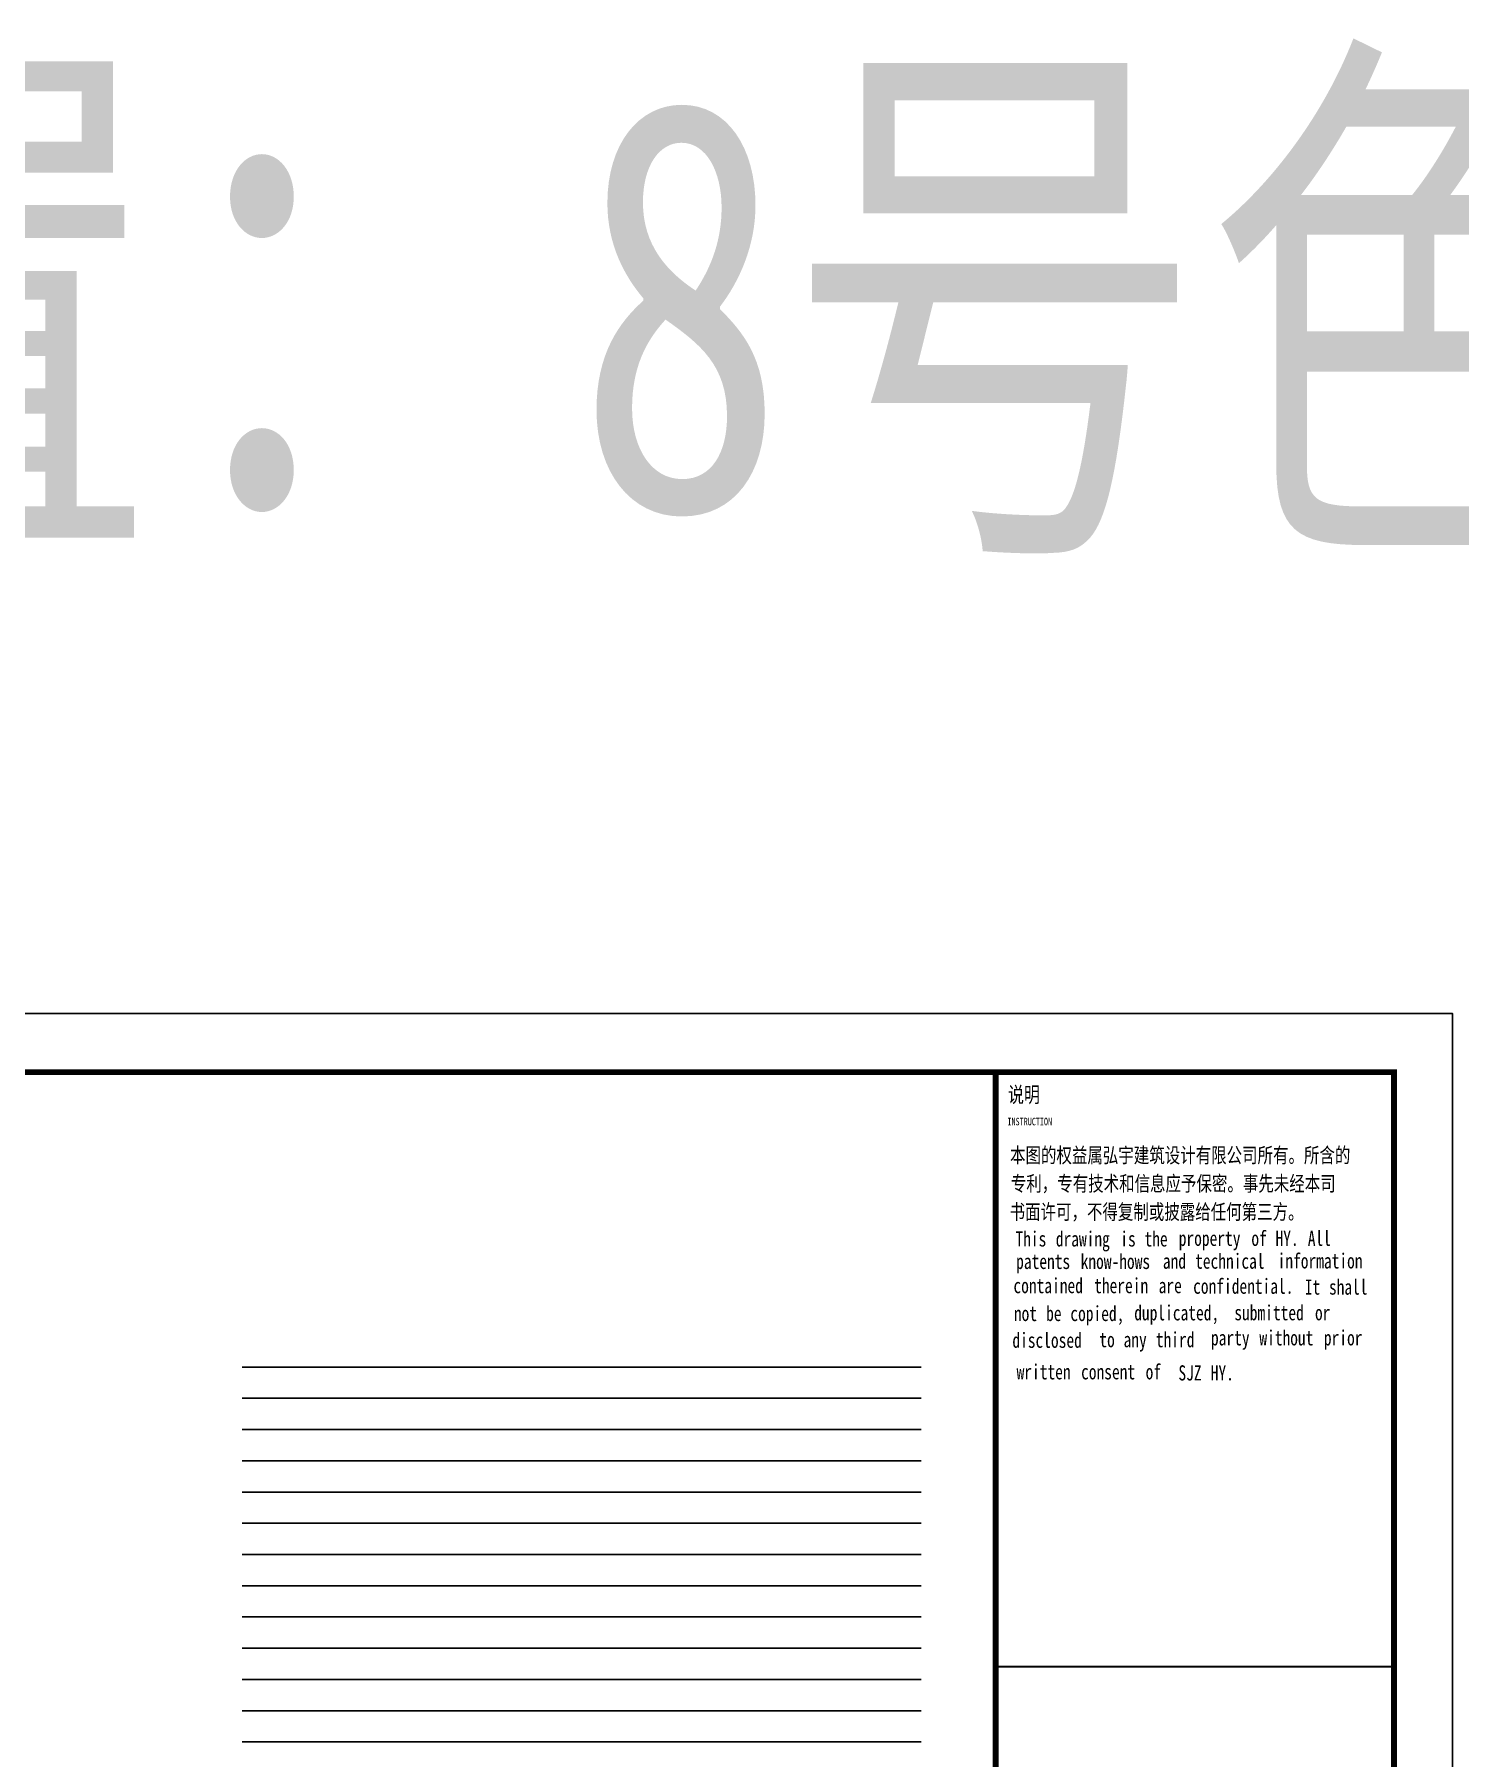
# Model space of a CAD drawing. Extents: x -37230 to 424755, y -141014 to 127947.
# Drawn here: x 15550 to 52050, y 40221 to 84352 of the extents above; entities that cross this region are included whole.
import ezdxf

# ---------------------------------------------------------------- set-up
doc = ezdxf.new("R2010")
doc.units = 0
doc.header["$LTSCALE"] = 1000
doc.header["$MEASUREMENT"] = 0
for name, color, linetype in [('PUB_Title(图框)', 130, 'Continuous'), ('TK', 7, 'Continuous'), ('TWT_TITLE', 7, 'Continuous'), ('暖--文字', 3, 'Continuous')]:
    doc.layers.add(name, color=color, linetype=linetype)
doc.styles.add('-宋体', font='', dxfattribs={"width": 0.75})
doc.styles.get('-宋体').set_extended_font_data('SimSun')

# ---------------------------------------------------------------- blocks, each defined once
blk = doc.blocks.new('我')
at = {"layer": 'TK'}
for p, q in [((-66601, -67037), (-66601, -7037)), ((-56401, -22264), (-66601, -22264)), ((-66601, -22264), (-56401, -22264))]:
    blk.add_line(p, q, dxfattribs=at)
at = {"layer": 'TK', "const_width": 150}
blk.add_lwpolyline([(-66601, -7037), (-56401, -7037), (-56401, -67037), (-66601, -67037)], close=True, dxfattribs=at)
at = {"layer": 'TK', "const_width": 51}
blk.add_lwpolyline([(-66601, -22264), (-56401, -22264)], dxfattribs=at)
at = {"layer": 'TWT_TITLE'}
blk.add_lwpolyline([(-144001, -68537), (-54901, -68537), (-54901, -5537), (-144001, -5537)], close=True, dxfattribs=at)
at = {"layer": 'TWT_TITLE', "const_width": 150}
blk.add_lwpolyline([(-140251, -67037), (-56401, -67037), (-56401, -7037), (-140251, -7037)], close=True, dxfattribs=at)
at = {"layer": 'TK', "color": 9, "style": '-宋体', "width": 0.75}
blk.add_text('说明', height=398.7, dxfattribs=at).set_placement((-66286, -7810))
at = {"layer": 'TK', "style": '-宋体', "width": 0.75}
for s, height, p in [('INSTRUCTION', 193.73, (-66299, -8397)), ('本图的权益属弘宇建筑设计有限公司所有。所含的', 387.34, (-66234, -9356)), ('专利，专有技术和信息应予保密。事先未经本司', 387.34, (-66214, -10082)), ('书面许可，不得复制或披露给任何第三方。', 387.34, (-66245, -10806)), ('This', 387.3, (-66095, -11500)), ('drawing', 387.3, (-65062, -11500)), ('is', 387.3, (-63409, -11500)), ('the', 387.3, (-62790, -11500)), ('property', 387.3, (-61913, -11485)), ('of', 387.3, (-60053, -11485)), ('HY.', 387.3, (-59434, -11485)), ('All', 387.3, (-58607, -11485)), ('patents', 387.3, (-66077, -12076)), ('know-hows', 387.3, (-64425, -12076)), ('and', 387.3, (-62320, -12069)), ('technical', 387.3, (-61493, -12069)), ('information', 387.34, (-59380, -12063)), ('contained', 387.3, (-66146, -12696)), ('therein', 387.3, (-64080, -12696)), ('confidential.', 387.34, (-61544, -12711)), ('It', 387.3, (-58685, -12733)), ('shall', 387.3, (-58065, -12733)), ('are', 387.3, (-62427, -12696)), ('not', 387.3, (-66135, -13410)), ('be', 387.3, (-65309, -13410)), ('copied,', 387.3, (-64689, -13410)), ('duplicated,', 387.34, (-63052, -13392)), ('submitted', 387.3, (-60489, -13390)), ('or', 387.3, (-58423, -13390)), ('third', 387.3, (-62500, -14080)), ('party', 387.3, (-61087, -14033)), ('without', 387.3, (-59847, -14033)), ('prior', 387.3, (-58195, -14033)), ('disclosed', 387.3, (-66174, -14095)), ('to', 387.3, (-63946, -14080)), ('any', 387.3, (-63326, -14080)), ('written', 387.3, (-66066, -14903)), ('consent', 387.3, (-64414, -14903)), ('of', 387.3, (-62761, -14903)), ('SJZ', 387.3, (-61921, -14931)), ('HY.', 387.3, (-61094, -14931))]:
    blk.add_text(s, height=height, dxfattribs=at).set_placement(p)

msp = doc.modelspace()

# ---------------------------------------------------------------- linework, layer by layer
at = {"layer": '暖--文字', "color": 8}
for p, q in [((20870.8, 50221.3), (38263.8, 50221.3)), ((20870.8, 49421.3), (38263.8, 49421.3)), ((20870.8, 48621.3), (38263.8, 48621.3)), ((20870.8, 47821.3), (38263.8, 47821.3)), ((20870.8, 47021.3), (38263.8, 47021.3)), ((20870.8, 46221.3), (38263.8, 46221.3)), ((20870.8, 45421.3), (38263.8, 45421.3)), ((20870.8, 44621.3), (38263.8, 44621.3)), ((20870.8, 43821.3), (38263.8, 43821.3)), ((20870.8, 43021.3), (38263.8, 43021.3)), ((20870.8, 42221.3), (38263.8, 42221.3)), ((20870.8, 41421.3), (38263.8, 41421.3)), ((20870.8, 40621.3), (38263.8, 40621.3))]:
    msp.add_line(p, q, dxfattribs=at)

# ---------------------------------------------------------------- block references
msp.add_blockref('我', (106770.6, 64809.9))

# ---------------------------------------------------------------- texts
at = {"layer": 'PUB_Title(图框)', "color": 3, "style": '-宋体', "width": 0.75}
msp.add_text('打印设置：8号色淡显60%%%，其他对象线宽', height=10500, dxfattribs=at).set_placement((-24276.3, 72177.9))

doc.saveas('drawing.dxf')
